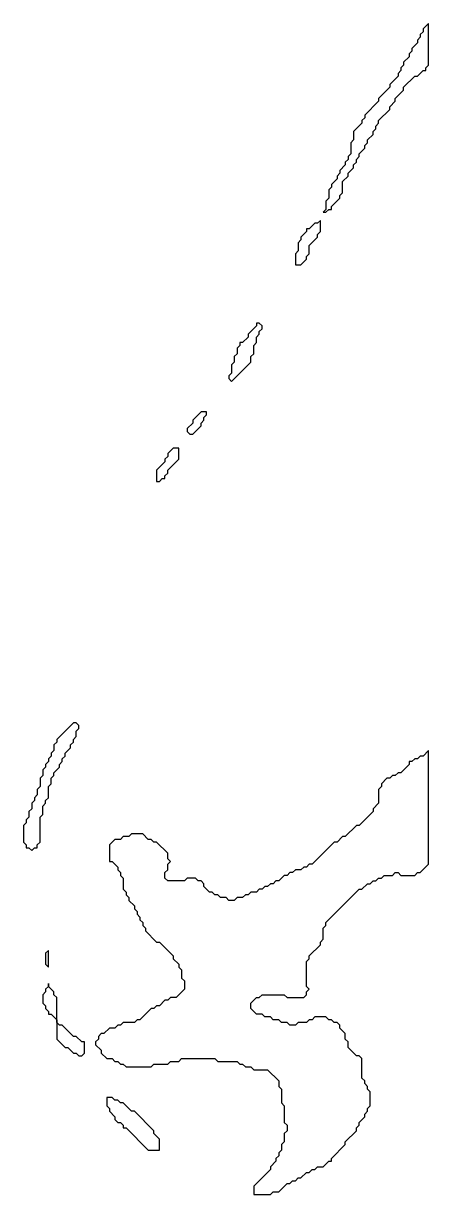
# Model space of a CAD drawing. Header units: millimetres. Extents: x 30 to 500, y 42 to 252.
# Drawn here: x 426.5 to 499.5, y 41.5 to 252.5 of the extents above; entities outside this region: 2.
import ezdxf

# ---------------------------------------------------------------- set-up
doc = ezdxf.new("R2010")
doc.units = ezdxf.units.MM

msp = doc.modelspace()

# ---------------------------------------------------------------- linework, layer by layer
for points in [[(499.5, 252.5), (498.5, 251.5), (498.5, 251), (498, 250.5), (498, 250), (497.5, 249.5), (497.5, 249), (496.5, 248), (496.5, 247.5), (496, 247), (496, 246.5), (495, 245.5), (495, 245), (494.5, 244.5), (494.5, 244), (494, 243.5), (494, 243), (492.5, 241.5), (492.5, 241), (490.5, 239), (490.5, 238.5), (488, 236), (488, 235.5), (487.5, 235), (487.5, 234.5), (486, 233), (486, 231.5), (485.5, 231), (485.5, 229), (485, 228.5), (485, 228), (484.5, 227.5), (484.5, 227), (483.5, 226), (483.5, 225.5), (483, 225), (483, 224.5), (482, 223.5), (482, 223), (481.5, 222.5), (481.5, 221), (481, 220.5), (481, 219), (480.5, 218.5), (481, 218.5), (481.5, 219), (482, 219), (482, 219.5), (483.5, 221), (483.5, 221.5), (484, 222), (484, 224), (485, 225), (485, 225.5), (486, 226.5), (486, 227), (486.5, 227.5), (486.5, 228), (487, 228.5), (487, 229), (488, 230), (488, 230.5), (488.5, 231), (488.5, 231.5), (489.5, 232.5), (489.5, 233), (490, 233.5), (490, 234), (490.5, 234.5), (490.5, 235), (492.5, 237), (492.5, 237.5), (493.5, 238.5), (493.5, 239), (495, 240.5), (495, 241), (497, 243), (497.5, 243), (498.5, 244), (499, 244), (499, 244.5), (499.5, 245)], [(32, 237.5), (31.5, 237), (30.5, 237), (30.5, 236.5), (30, 236), (30, 234.5), (30.5, 234), (30.5, 233.5), (31, 233), (32.5, 233), (33, 233.5), (33, 234), (33.5, 234.5), (33.5, 235), (33, 235.5), (33, 236.5)], [(480, 217), (479.5, 216.5), (479, 216.5), (478, 215.5), (477.5, 215.5), (477.5, 215), (476.5, 214), (476.5, 213.5), (476, 213), (476, 211.5), (475.5, 211), (475.5, 209), (476.5, 209), (477.5, 210), (477.5, 210.5), (478, 211), (478, 212.5), (479.5, 214), (479.5, 214.5), (480, 215)], [(468.5, 198.5), (468.5, 198), (467, 196.5), (467, 196), (466, 195), (465.5, 195), (465.5, 194.5), (465, 194), (465, 193), (464.5, 192.5), (464.5, 191.5), (464, 191), (464, 189.5), (463.5, 189), (463.5, 188.5), (464, 188), (467.5, 191.5), (467.5, 192.5), (468, 193), (468, 194.5), (468.5, 195), (468.5, 196), (469, 196.5), (469, 197), (469.5, 197.5), (469.5, 198), (469, 198.5)], [(458.5, 182.5), (457, 181), (457, 180.5), (456, 179.5), (456, 179), (456.5, 178.5), (457, 178.5), (458.5, 180), (458.5, 180.5), (459, 181), (459, 181.5), (459.5, 182), (459.5, 182.5)], [(453.5, 176), (452.5, 175), (452.5, 174.5), (452, 174), (452, 173.5), (450.5, 172), (450.5, 170), (451, 170), (451.5, 170.5), (452, 170.5), (452, 171), (452.5, 171.5), (452.5, 172), (454.5, 174), (454.5, 176)], [(435.5, 126.5), (432.5, 123.5), (432.5, 123), (432, 122.5), (432, 121.5), (431.5, 121), (431.5, 120.5), (431, 120), (431, 119.5), (430.5, 119), (430.5, 118.5), (430, 118), (430, 117), (429.5, 116.5), (429.5, 115), (429, 114.5), (429, 113.5), (428.5, 113), (428.5, 112.5), (428, 112), (428, 111), (427.5, 110.5), (427.5, 109.5), (427, 109), (427, 108.5), (426.5, 108), (426.5, 105), (427, 104.5), (427, 104), (427.5, 104), (428, 103.5), (428.5, 104), (429, 104), (429, 104.5), (429.5, 105), (429.5, 109.5), (430, 110), (430, 111.5), (430.5, 112), (430.5, 112.5), (431, 113), (431, 115), (431.5, 115.5), (431.5, 116.5), (432, 117), (432, 117.5), (433, 118.5), (433, 119), (433.5, 119.5), (433.5, 120), (434, 120.5), (434, 121), (435, 122), (435, 122.5), (435.5, 123), (435.5, 123.5), (436, 124), (436, 125), (436.5, 125.5), (436.5, 126), (436, 126.5)], [(499.5, 121.5), (498.5, 120.5), (498, 120.5), (497.5, 120), (497, 120), (496.5, 119.5), (496, 119.5), (496, 119), (494.5, 117.5), (494, 117.5), (493.5, 117), (493, 117), (492.5, 116.5), (492, 116.5), (491, 115.5), (491, 115), (490.5, 114.5), (490.5, 112), (489.5, 111), (489.5, 110.5), (487, 108), (486.5, 108), (484.5, 106), (484, 106), (483, 105), (482.5, 105), (478.5, 101), (478, 101), (477.5, 100.5), (477, 100.5), (476.5, 100), (475.5, 100), (475, 99.5), (474.5, 99.5), (474, 99), (473.5, 99), (472.5, 98), (472, 98), (471.5, 97.5), (471, 97.5), (470.5, 97), (470, 97), (469.5, 96.5), (469, 96.5), (468.5, 96), (467.5, 96), (467, 95.5), (466.5, 95.5), (466, 95), (465, 95), (464.5, 94.5), (463.5, 94.5), (463, 95), (462, 95), (461.5, 95.5), (461, 95.5), (460.5, 96), (460, 96), (459, 97), (459, 97.5), (458.5, 98), (458, 98), (457.5, 98.5), (456, 98.5), (455.5, 98), (452.5, 98), (452, 98.5), (452, 99.5), (452.5, 100), (452.5, 101), (453, 101.5), (452.5, 102), (452.5, 103), (450.5, 105), (450, 105), (449.5, 105.5), (449, 105.5), (448, 106.5), (446, 106.5), (445.5, 106), (444.5, 106), (444, 105.5), (443, 105.5), (442, 104.5), (442, 101.5), (442.5, 101.5), (443.5, 100.5), (443.5, 100), (444, 99.5), (444, 99), (444.5, 98.5), (444.5, 96.5), (445, 96), (445, 95.5), (445.5, 95), (445.5, 94.5), (446.5, 93.5), (446.5, 93), (447, 92.5), (447, 92), (447.5, 91.5), (447.5, 91), (448, 90.5), (448, 90), (448.5, 89.5), (448.5, 89), (450.5, 87), (451, 87), (453.5, 84.5), (453.5, 84), (454.5, 83), (454.5, 82.5), (455, 82), (455, 80.5), (455.5, 80), (455.5, 78.5), (454, 77), (453, 77), (452.5, 76.5), (452, 76.5), (451, 75.5), (450.5, 75.5), (450, 75), (449.5, 75), (447.5, 73), (447, 73), (446.5, 72.5), (444.5, 72.5), (444, 72), (443.5, 72), (443, 71.5), (442, 71.5), (441, 70.5), (440.5, 70.5), (440, 70), (440, 69.5), (439.5, 69), (439.5, 68.5), (440.5, 67.5), (440.5, 67), (441.5, 66), (442.5, 66), (443, 65.5), (443.5, 65.5), (444, 65), (444.5, 65), (445, 64.5), (449.5, 64.5), (450, 65), (452.5, 65), (453, 65.5), (454.5, 65.5), (455, 66), (461, 66), (461.5, 65.5), (465, 65.5), (465.5, 65), (466, 65), (466.5, 64.5), (467.5, 64.5), (468, 64), (470.5, 64), (472.5, 62), (472.5, 61), (473, 60.5), (473, 58), (473.5, 57.5), (473.5, 54.5), (474, 54), (474, 53), (473.5, 52.5), (473.5, 51), (473, 50.5), (473, 49.5), (472.5, 49), (472.5, 48.5), (472, 48), (472, 47.5), (471, 46.5), (471, 46), (468, 43), (468, 41.5), (471, 41.5), (471.5, 42), (472.5, 42), (474, 43.5), (474.5, 43.5), (475, 44), (475.5, 44), (476, 44.5), (476.5, 44.5), (477.5, 45.5), (478, 45.5), (478.5, 46), (479, 46), (479.5, 46.5), (480.5, 46.5), (481.5, 47.5), (482, 47.5), (482, 48), (484.5, 50.5), (484.5, 51), (486.5, 53), (486.5, 53.5), (487, 54), (487, 54.5), (488, 55.5), (488, 56), (488.5, 56.5), (488.5, 57), (489, 57.5), (489, 60), (488.5, 60.5), (488.5, 61), (488, 61.5), (488, 62), (487.5, 62.5), (487.5, 66), (487, 66.5), (486.5, 66.5), (485, 68), (485, 69), (484.5, 69.5), (484.5, 70.5), (483.5, 71.5), (483.5, 72), (483, 72.5), (482.5, 72.5), (482, 73), (481.5, 73), (481, 73.5), (479, 73.5), (478.5, 73), (478, 73), (477.5, 72.5), (476, 72.5), (475.5, 72), (474.5, 72), (474, 72.5), (473, 72.5), (472.5, 73), (471.5, 73), (471, 73.5), (470, 73.5), (469.5, 74), (468.5, 74), (467.5, 75), (467.5, 76), (468.5, 77), (469, 77), (469.5, 77.5), (473.5, 77.5), (474, 77), (477, 77), (477.5, 77.5), (477.5, 78), (478, 78.5), (477.5, 79), (477.5, 83.5), (478, 84), (478, 84.5), (480, 86.5), (480, 87), (480.5, 87.5), (480.5, 89.5), (481, 90), (481, 90.5), (487, 96.5), (487.5, 96.5), (488.5, 97.5), (489, 97.5), (489.5, 98), (490, 98), (490.5, 98.5), (491, 98.5), (491.5, 99), (493, 99), (493.5, 99.5), (494, 99.5), (494.5, 99), (497, 99), (497.5, 99.5), (498, 99.5), (499.5, 101)], [(431, 85.5), (430.5, 85), (430.5, 83), (431, 82.5)], [(431, 79.5), (431, 79), (430.5, 78.5), (430.5, 78), (430, 77.5), (430, 76), (430.5, 75.5), (430.5, 75), (431, 74.5), (431, 74), (431.5, 74), (432.5, 73), (432.5, 69.5), (434, 68), (434.5, 68), (435.5, 67), (436, 67), (436.5, 66.5), (437, 66.5), (437.5, 67), (437.5, 69), (437, 69), (436, 70), (435.5, 70), (433.5, 72), (433, 72), (432.5, 72.5), (432.5, 77), (432, 77.5), (432, 78), (431, 79)], [(32, 58), (30, 56), (30, 54.5), (29.5, 54), (30, 53.5), (30, 52.5), (30.5, 52), (31.5, 53), (32, 53), (32.5, 53.5), (32.5, 54), (33.5, 55), (33.5, 57), (32.5, 58)], [(441.5, 59), (441.5, 57.5), (442, 57), (442, 56.5), (443, 55.5), (443, 55), (443.5, 54.5), (444, 54.5), (444.5, 54), (444.5, 53.5), (445, 53.5), (449, 49.5), (451, 49.5), (451, 51.5), (450, 52.5), (450, 53), (446.5, 56.5), (446, 56.5), (444.5, 58), (444, 58), (443.5, 58.5), (443, 58.5), (442.5, 59)]]:
    msp.add_lwpolyline(points, close=True)

doc.saveas('drawing.dxf')
